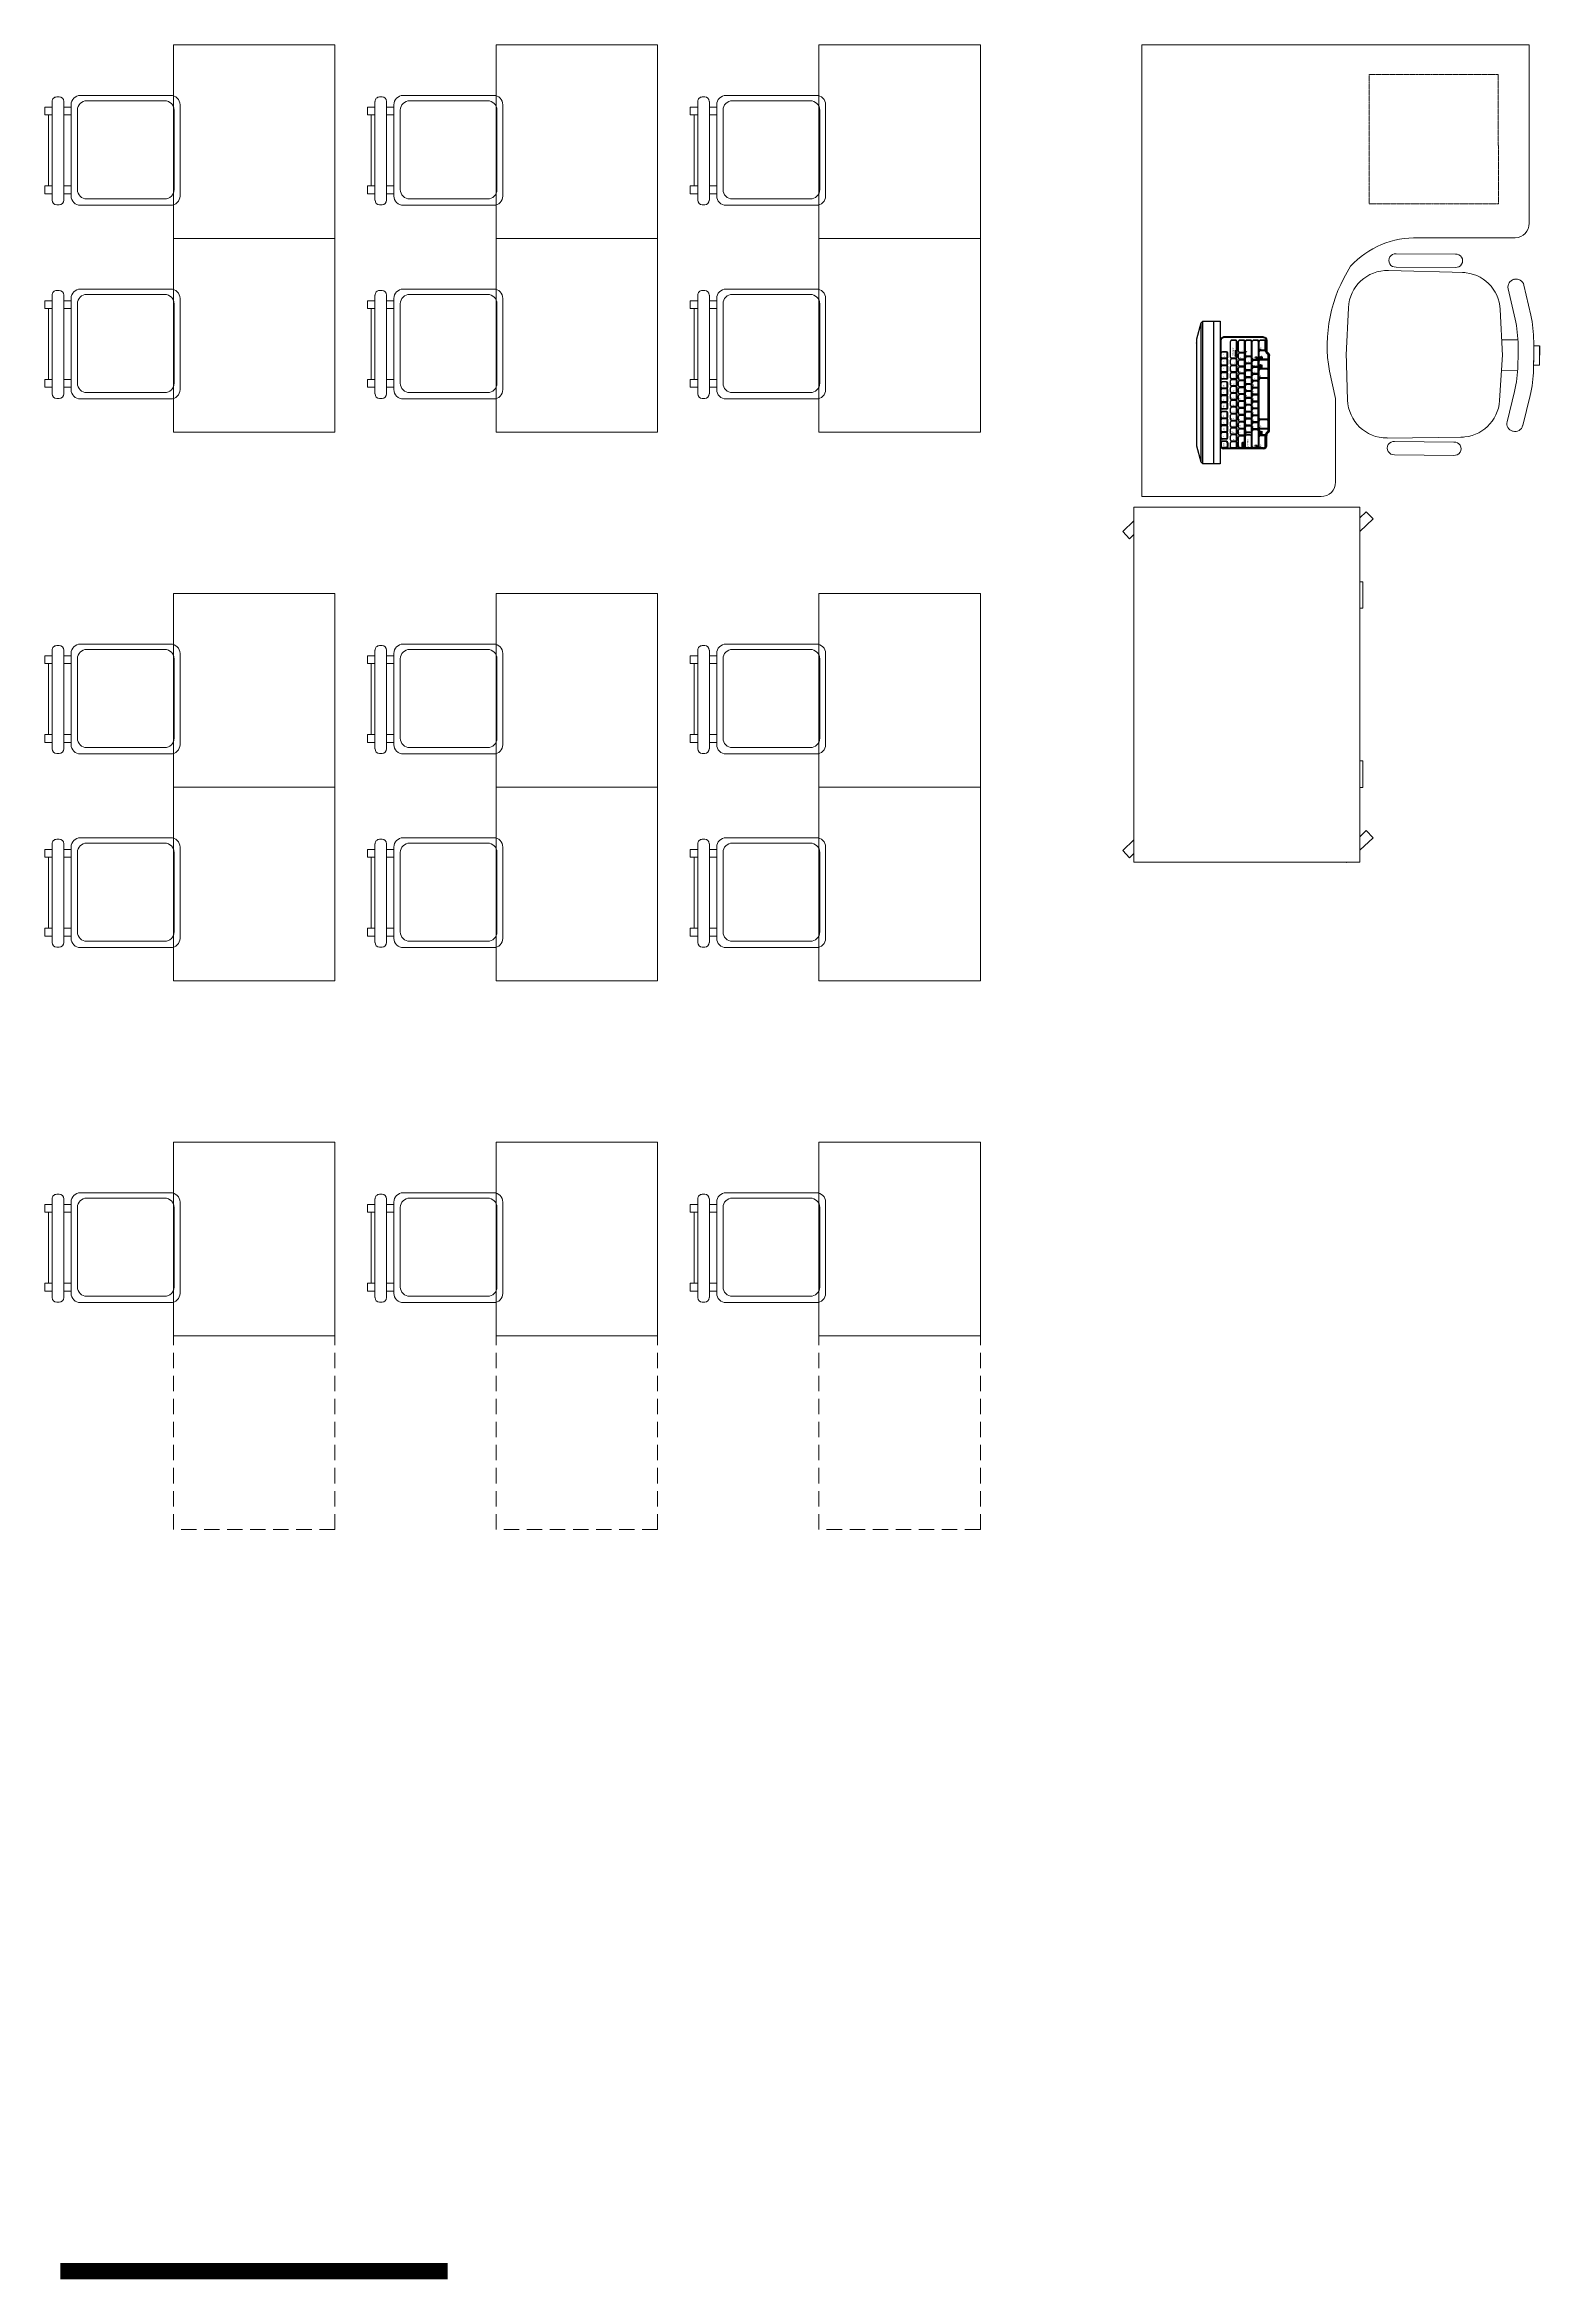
# Model space of a CAD drawing. Header units: millimetres. Extents: x -217756 to 263180, y 55413 to 130608.
# Drawn here: x -165737 to -161101, y 78727 to 85651 of the extents above; entities that cross this region are included whole.
import ezdxf

# ---------------------------------------------------------------- set-up
doc = ezdxf.new("R2010")
doc.units = ezdxf.units.MM
doc.linetypes.add('HIDDEN', pattern=[6, 4, -2])
doc.linetypes.add('HIDDEN2', pattern=[4.7625, 3.175, -1.5875])
doc.layers.add('ТХ_корр_25.03.26', color=1, linetype='Continuous', lineweight=30, plot=False)
doc.layers.add('ТХ_мебель передв', color=250, linetype='Continuous', lineweight=13)
doc.styles.add('Arial 200', font='arial.ttf', dxfattribs={"height": 500})
doc.styles.add('SIMPLEX', font='simplex.shx', dxfattribs={"width": 0.85, "oblique": 7})

# ---------------------------------------------------------------- blocks, each defined once
blk = doc.blocks.new('стул №3-5')
at = {"linetype": 'ByBlock', "extrusion": (-6.19742e-05, 0.000470712, 1)}
for p, q in [((-15407, 16627.7, 196.8), (-15407, 16619.9, 196.8)), ((-15086.8, 16641.7, 196.8), (-15393.1, 16641.7, 196.8)), ((-15372.7, 16664.9, 196.8), (-15348.5, 16664.9, 196.8)), ((-15372.7, 16664.9, 196.8), (-15372.7, 16641.7, 196.8)), ((-15348.5, 16641.7, 196.8), (-15348.5, 16664.9, 196.8)), ((-15348.5, 16653.3, 196.8), (-15128.7, 16653.3, 196.8)), ((-15128.7, 16664.9, 196.8), (-15104.4, 16664.9, 196.8)), ((-15128.7, 16664.9, 196.8), (-15128.7, 16641.7, 196.8)), ((-15104.4, 16641.7, 196.8), (-15104.4, 16664.9, 196.8)), ((-15072.8, 16619.9, 196.8), (-15072.8, 16627.7, 196.8)), ((-15393.1, 16605.9, 196.8), (-15086.8, 16605.9, 196.9)), ((-15372.7, 16605.9, 196.8), (-15372.7, 16583.2, 196.9)), ((-15348.5, 16583.2, 196.9), (-15348.5, 16605.9, 196.8)), ((-15128.7, 16605.9, 196.9), (-15128.7, 16583.2, 196.9)), ((-15104.4, 16583.2, 196.9), (-15104.4, 16605.9, 196.9))]:
    blk.add_line(p, q, dxfattribs=at)
at = {"ltscale": 100, "extrusion": (-6.19742e-05, 0.000470712, 1), "elevation": 205.6}
for points in [[(-15379.9, 16582.9), (-15097, 16582.9, -0.414169), (-15068.3, 16554.2), (-15068.3, 16274.2, -0.414258), (-15097, 16245.5), (-15379.9, 16245.5, -0.414169), (-15408.6, 16274.2), (-15408.6, 16554.2, -0.414258)], [(-15360.2, 16563.2), (-15113.6, 16563.2, -0.414214), (-15084.9, 16534.4), (-15084.9, 16292.6, -0.414214), (-15113.6, 16263.9), (-15360.2, 16263.9, -0.414214), (-15388.9, 16292.6), (-15388.9, 16534.4, -0.414214)]]:
    blk.add_lwpolyline(points, format="xyb", close=True, dxfattribs=at)
at = {"linetype": 'ByBlock', "extrusion": (-6.19742e-05, 0.000470712, 1)}
for centre, start, end in [((-15393, 16627.6, 205.6), 90, 180), ((-15393, 16619.8, 205.6), 180, 270), ((-15086.8, 16627.6, 205.6), 0, 90), ((-15086.8, 16619.8, 205.6), 270, 0)]:
    blk.add_arc(centre, 13.9, start, end, dxfattribs=at)
blk = doc.blocks.new('A$C3cc2d96b')
at = {"layer": 'ТХ_мебель передв', "rotation": 89.99999999999999}
for p in [(69161.4, -30038.7), (70161.4, -30038.7), (71161.4, -30038.7), (69161.4, -30638.7), (70161.4, -30638.7), (71161.4, -30638.7), (69161.4, -31738.7), (70161.4, -31738.7), (71161.4, -31738.7), (69161.4, -32338.7), (70161.4, -32338.7), (71161.4, -32338.7), (69161.4, -33438.7), (70161.4, -33438.7), (71161.4, -33438.7)]:
    blk.add_blockref('стул №3-5', p, dxfattribs=at)
blk = doc.blocks.new('_стол.резерв')
at = {"linetype": 'HIDDEN2', "ltscale": 15}
for p, q in [((-20, 500), (-20, 0)), ((580, 500), (-20, 500)), ((580, 500), (580, 0)), ((580, 0), (-20, 0))]:
    blk.add_line(p, q, dxfattribs=at)
blk = doc.blocks.new('A$C04180442')
at = {"layer": 'ТХ_мебель передв', "rotation": 270}
for p in [(52895.1, -48970.1), (53895.1, -48970.1), (54895.1, -48970.1)]:
    blk.add_blockref('_стол.резерв', p, dxfattribs=at)
blk = doc.blocks.new('_стол№3-№5')
blk.add_lwpolyline([(-169868.3, 526261.4), (-169368.3, 526261.4), (-169368.3, 525661.4), (-169868.3, 525661.4)], close=True)
blk = doc.blocks.new('A$Cb4bdf09c')
at = {"layer": 'ТХ_мебель передв', "rotation": 180}
for p in [(-116473.2, 480711.3), (-115473.2, 480711.3), (-114473.2, 480711.3), (-116473.2, 480111.3), (-115473.2, 480111.3), (-114473.2, 480111.3), (-116473.2, 479011.3), (-115473.2, 479011.3), (-114473.2, 479011.3), (-116473.2, 478411.3), (-115473.2, 478411.3), (-114473.2, 478411.3), (-116473.2, 477311.3), (-115473.2, 477311.3), (-114473.2, 477311.3)]:
    blk.add_blockref('_стол№3-№5', p, dxfattribs=at)
blk = doc.blocks.new('KEY')
at = {"color": 0}
for p, q in [((-0.2, 0), (0.2, 0)), ((-0.34, -0.54), (-0.34, -0.14)), ((-0.31, -0.5), (-0.31, -0.11)), ((-0.2, -0.61), (0.2, -0.61)), ((-0.2, -0.68), (0.2, -0.68)), ((0.31, -0.5), (0.31, -0.11)), ((0.34, -0.54), (0.34, -0.14))]:
    blk.add_line(p, q, dxfattribs=at)
for centre, radius, start, end in [((0.2, -0.11), 0.109, 360, 90), ((0.2, -0.14), 0.141, 360, 90), ((-0.2, -0.14), 0.141, 90, 180), ((-0.2, -0.54), 0.141, 180, 270), ((-0.2, -0.11), 0.109, 90, 180), ((-0.2, -0.5), 0.109, 180, 270), ((0.2, -0.5), 0.109, 270, 360), ((0.2, -0.54), 0.141, 270, 360)]:
    blk.add_arc(centre, radius, start, end, dxfattribs=at)
blk = doc.blocks.new('A$C6368dfc4')
at = {"true_color": 0x000000}
h = blk.add_hatch(color=18, dxfattribs=at)
h.paths.add_polyline_path([(56183.2, -45912.9), (56185, -45915.9), (56185, -45912.9)])
h.paths.add_polyline_path([(56185, -45912.9), (56185, -45915.9), (56186.8, -45912.9)])
h = blk.add_hatch(color=18, dxfattribs=at)
h.paths.add_polyline_path([(56204.9, -46192.9), (56206.6, -46196), (56206.6, -46192.9)])
h.paths.add_polyline_path([(56206.6, -46192.9), (56206.6, -46196), (56208.4, -46192.9)])
h = blk.add_hatch(color=18, dxfattribs=at)
h.paths.add_polyline_path([(56207.1, -46184.5), (56208.9, -46181.5), (56208.9, -46184.5)])
h.paths.add_polyline_path([(56208.9, -46184.5), (56208.9, -46181.5), (56210.7, -46184.5)])
at = {"color": 18, "true_color": 0x000000}
for p, q in [((56065.8, -45861.4, 0.8), (56078.6, -45811.6, 0.8)), ((56078.6, -45811.6, 0.8), (56084.3, -45805.9, 0.8)), ((56078.6, -46243.1, 0.8), (56078.6, -45811.6, 0.8)), ((56084.3, -46248.8, 0.8), (56084.3, -45805.9, 0.8)), ((56084.3, -45805.9, 0.8), (56138.4, -45805.9, 0.8)), ((56118.4, -46248.8, 0.8), (56118.4, -45805.9, 0.8)), ((56138.4, -45805.9, 0.8), (56138.4, -46248.8, 0.8)), ((56065.8, -46193.3, 0.8), (56065.8, -45861.4, 0.8)), ((56141.1, -46192.5, 0.8), (56141.1, -45864.9, 0.8)), ((56272.6, -45855.3, 0.8), (56148.7, -45855.3, 0.8)), ((56272.6, -45857.2, 0.8), (56148.7, -45857.2, 0.8)), ((56169.7, -45917.6, 0.8), (56169.7, -45869.7, 0.8)), ((56185.1, -45866.3, 0.8), (56173, -45866.3, 0.8)), ((56186, -45865.4, 0.8), (56174, -45865.4, 0.8)), ((56185, -45915.9, 0.8), (56185, -45896.6, 0.8)), ((56188.4, -45917.6, 0.8), (56188.4, -45869.7, 0.8)), ((56190.3, -45917.6, 0.8), (56190.3, -45869.7, 0.8)), ((56194.6, -45899.7, 0.8), (56194.6, -45869.7, 0.8)), ((56210, -45866.3, 0.8), (56198, -45866.3, 0.8)), ((56210, -45903.1, 0.8), (56198, -45903.1, 0.8)), ((56211, -45865.4, 0.8), (56198.9, -45865.4, 0.8)), ((56213.4, -45899.7, 0.8), (56213.4, -45869.7, 0.8)), ((56215.3, -45899.7, 0.8), (56215.3, -45869.7, 0.8)), ((56216, -45911.5, 0.8), (56216, -45869.7, 0.8)), ((56231.4, -45866.3, 0.8), (56219.4, -45866.3, 0.8)), ((56232.4, -45865.4, 0.8), (56220.3, -45865.4, 0.8)), ((56234.8, -45911.5, 0.8), (56234.8, -45869.7, 0.8)), ((56236.7, -45911.5, 0.8), (56236.7, -45869.7, 0.8)), ((56237.4, -45922.5, 0.8), (56237.4, -45869.7, 0.8)), ((56252.8, -45866.3, 0.8), (56240.8, -45866.3, 0.8)), ((56253.8, -45865.4, 0.8), (56241.7, -45865.4, 0.8)), ((56256.2, -45922.5, 0.8), (56256.2, -45869.7, 0.8)), ((56258.1, -45922.5, 0.8), (56258.1, -45869.7, 0.8)), ((56258.8, -45892.6, 0.8), (56258.8, -45869.7, 0.8)), ((56258.8, -45921.1, 0.8), (56258.8, -45901.8, 0.8)), ((56274.2, -45866.3, 0.8), (56262.2, -45866.3, 0.8)), ((56274.2, -45895.9, 0.8), (56262.2, -45895.9, 0.8)), ((56276.5, -45898.5, 0.8), (56262.2, -45898.5, 0.8)), ((56275.2, -45865.4, 0.8), (56263.1, -45865.4, 0.8)), ((56275.2, -45896.9, 0.8), (56263.1, -45896.9, 0.8)), ((56278.2, -45897.5, 0.8), (56263.1, -45897.5, 0.8)), ((56277.6, -45892.6, 0.8), (56277.6, -45869.7, 0.8)), ((56279.5, -45892.6, 0.8), (56279.5, -45869.7, 0.8)), ((56280.2, -45864.9, 0.8), (56280.2, -45896.9, 0.8)), ((56282.1, -45864.9, 0.8), (56282.1, -45896.9, 0.8)), ((56185.1, -45920.9, 0.8), (56173, -45920.9, 0.8)), ((56186, -45921.9, 0.8), (56174, -45921.9, 0.8)), ((56186.8, -45912.9, 0.8), (56183.2, -45912.9, 0.8)), ((56183.2, -45912.9, 0.8), (56185, -45915.9, 0.8)), ((56185, -45915.9, 0.8), (56186.8, -45912.9, 0.8)), ((56211, -45904, 0.8), (56198.9, -45904, 0.8)), ((56231.4, -45914.8, 0.8), (56219.4, -45914.8, 0.8)), ((56232.4, -45915.7, 0.8), (56220.3, -45915.7, 0.8)), ((56252.8, -45925.9, 0.8), (56240.8, -45925.9, 0.8)), ((56253.8, -45926.8, 0.8), (56241.7, -45926.8, 0.8)), ((56247.6, -45919.9, 0.8), (56251, -45916.2, 0.8)), ((56251, -45923.6, 0.8), (56247.6, -45919.9, 0.8)), ((56251, -45916.2, 0.8), (56250.7, -45919.1, 0.8)), ((56250.7, -45919.1, 0.8), (56254.6, -45919.1, 0.8)), ((56254.6, -45920.8, 0.8), (56250.7, -45920.8, 0.8)), ((56250.7, -45920.8, 0.8), (56251, -45923.6, 0.8)), ((56254.6, -45920.8, 0.8), (56254.6, -45919.1, 0.8)), ((56258.8, -45949.7, 0.8), (56258.8, -45930.4, 0.8)), ((56258.8, -45978.2, 0.8), (56258.8, -45958.9, 0.8)), ((56260.4, -45922.4, 0.8), (56260.4, -45916.9, 0.8)), ((56260.4, -45916.9, 0.8), (56267.6, -45916.9, 0.8)), ((56267.6, -45922.4, 0.8), (56260.4, -45922.4, 0.8)), ((56260.9, -45940.5, 0.8), (56267.6, -45942.9, 0.8)), ((56260.9, -45944.8, 0.8), (56267.6, -45947.2, 0.8)), ((56267.6, -45951.6, 0.8), (56260.9, -45949.2, 0.8)), ((56261.2, -45921.5, 0.8), (56261.2, -45917.8, 0.8)), ((56262.1, -45922.4, 0.8), (56262.1, -45916.9, 0.8)), ((56283.7, -45924.5, 0.8), (56262.2, -45924.5, 0.8)), ((56283.7, -45927.1, 0.8), (56262.2, -45927.1, 0.8)), ((56283.7, -45953, 0.8), (56262.2, -45953, 0.8)), ((56283.7, -45955.6, 0.8), (56262.2, -45955.6, 0.8)), ((56263, -45917.8, 0.8), (56264, -45915.5, 0.8)), ((56265.3, -45917.2, 0.8), (56263, -45917.8, 0.8)), ((56263, -45921.5, 0.8), (56263, -45917.8, 0.8)), ((56284.7, -45925.4, 0.8), (56263.1, -45925.4, 0.8)), ((56284.7, -45926.1, 0.8), (56263.1, -45926.1, 0.8)), ((56284.7, -45954, 0.8), (56263.1, -45954, 0.8)), ((56284.6, -45954.7, 0.8), (56263.1, -45954.7, 0.8)), ((56263.8, -45922.4, 0.8), (56263.8, -45916.9, 0.8)), ((56264, -45915.5, 0.8), (56264.3, -45916.4, 0.8)), ((56264.3, -45916.4, 0.8), (56265.3, -45915.5, 0.8)), ((56265.6, -45915.9, 0.8), (56264.5, -45916.8, 0.8)), ((56264.5, -45916.8, 0.8), (56265.3, -45917.2, 0.8)), ((56264.7, -45921.5, 0.8), (56264.7, -45917.8, 0.8)), ((56265.6, -45915.9, 0.8), (56265.3, -45915.5, 0.8)), ((56266.4, -45921.5, 0.8), (56266.4, -45917.8, 0.8)), ((56267.6, -45916.9, 0.8), (56267.6, -45922.4, 0.8)), ((56287, -45949.7, 0.8), (56287, -45930.4, 0.8)), ((56287, -45978.2, 0.8), (56287, -45958.9, 0.8)), ((56287.1, -45921.1, 0.8), (56287.1, -45913.1, 0.8)), ((56288.9, -45949.7, 0.8), (56288.9, -45930.4, 0.8)), ((56288.9, -45978.2, 0.8), (56288.9, -45958.9, 0.8)), ((56289, -45921.1, 0.8), (56289, -45913.1, 0.8)), ((56289.3, -46144.2, 0.8), (56289.3, -45913.1, 0.8)), ((56291.2, -46144.2, 0.8), (56291.2, -45913.1, 0.8)), ((56258.8, -46106.6, 0.8), (56258.8, -45987.8, 0.8)), ((56283.7, -45981.6, 0.8), (56262.2, -45981.6, 0.8)), ((56283.7, -45984.4, 0.8), (56262.2, -45984.4, 0.8)), ((56284.6, -45982.5, 0.8), (56263.1, -45982.5, 0.8)), ((56284.6, -45983.5, 0.8), (56263.1, -45983.5, 0.8)), ((56287, -46106.6, 0.8), (56287, -45987.8, 0.8)), ((56288.9, -46106.6, 0.8), (56288.9, -45987.8, 0.8)), ((56283.7, -46110, 0.8), (56262.2, -46110, 0.8)), ((56284.6, -46110.9, 0.8), (56263.1, -46110.9, 0.8)), ((56156.5, -46179.6, 0.8), (56144.5, -46179.6, 0.8)), ((56157.5, -46178.6, 0.8), (56145.4, -46178.6, 0.8)), ((56194.6, -46195.8, 0.8), (56194.6, -46165.9, 0.8)), ((56210, -46162.6, 0.8), (56198, -46162.6, 0.8)), ((56211, -46161.6, 0.8), (56198.9, -46161.6, 0.8)), ((56213.4, -46195.8, 0.8), (56213.4, -46165.9, 0.8)), ((56215.3, -46195.8, 0.8), (56215.3, -46165.9, 0.8)), ((56216, -46195.8, 0.8), (56216, -46156.4, 0.8)), ((56231.4, -46159.2, 0.8), (56219.4, -46159.2, 0.8)), ((56232.4, -46152.1, 0.8), (56220.3, -46152.1, 0.8)), ((56232.4, -46158.3, 0.8), (56220.3, -46158.3, 0.8)), ((56234.8, -46195.8, 0.8), (56234.8, -46162.6, 0.8)), ((56236.7, -46195.8, 0.8), (56236.7, -46156.4, 0.8)), ((56237.4, -46195.8, 0.8), (56237.4, -46145.9, 0.8)), ((56252.8, -46142.6, 0.8), (56240.8, -46142.6, 0.8)), ((56253.8, -46141.7, 0.8), (56241.7, -46141.7, 0.8)), ((56256.2, -46195.8, 0.8), (56256.2, -46145.9, 0.8)), ((56258.1, -46195.8, 0.8), (56258.1, -46145.9, 0.8)), ((56258.8, -46135.2, 0.8), (56258.8, -46115.9, 0.8)), ((56258.8, -46144.1, 0.8), (56258.8, -46155.5, 0.8)), ((56258.8, -46195.8, 0.8), (56258.8, -46165, 0.8)), ((56260.9, -46146.3, 0.8), (56267.6, -46148.7, 0.8)), ((56260.9, -46150.6, 0.8), (56267.6, -46153.1, 0.8)), ((56267.6, -46157.4, 0.8), (56260.9, -46155, 0.8)), ((56283.7, -46112.6, 0.8), (56262.2, -46112.6, 0.8)), ((56283.7, -46138.5, 0.8), (56262.2, -46138.5, 0.8)), ((56283.7, -46140.8, 0.8), (56262.2, -46140.8, 0.8)), ((56276.5, -46158.8, 0.8), (56262.2, -46158.8, 0.8)), ((56274.2, -46161.7, 0.8), (56262.2, -46161.7, 0.8)), ((56284.6, -46111.6, 0.8), (56263.1, -46111.6, 0.8)), ((56284.6, -46139.4, 0.8), (56263.1, -46139.4, 0.8)), ((56284.7, -46139.8, 0.8), (56263.1, -46139.8, 0.8)), ((56278.2, -46159.8, 0.8), (56263.1, -46159.8, 0.8)), ((56275.2, -46160.7, 0.8), (56263.1, -46160.7, 0.8)), ((56277.6, -46193.4, 0.8), (56277.6, -46165, 0.8)), ((56279.5, -46192.5, 0.8), (56279.5, -46165, 0.8)), ((56280.2, -46192.5, 0.8), (56280.2, -46160.4, 0.8)), ((56282.1, -46192.5, 0.8), (56282.1, -46160.4, 0.8)), ((56287, -46135.2, 0.8), (56287, -46115.9, 0.8)), ((56287.1, -46144.1, 0.8), (56287.1, -46144.2, 0.8)), ((56288.9, -46135.2, 0.8), (56288.9, -46115.9, 0.8)), ((56289, -46144.1, 0.8), (56289, -46144.2, 0.8)), ((56078.6, -46243.1, 0.8), (56065.8, -46193.3, 0.8)), ((56084.3, -46248.8, 0.8), (56078.6, -46243.1, 0.8)), ((56138.4, -46248.8, 0.8), (56084.3, -46248.8, 0.8)), ((56141.1, -46182.9, 0.8), (56141.1, -46192.6, 0.8)), ((56156.5, -46198.3, 0.8), (56146.8, -46198.3, 0.8)), ((56157.5, -46199.2, 0.8), (56147.8, -46199.2, 0.8)), ((56272.6, -46200.1, 0.8), (56148.7, -46200.1, 0.8)), ((56272.6, -46202, 0.8), (56148.7, -46202, 0.8)), ((56159.9, -46182.9, 0.8), (56159.9, -46195, 0.8)), ((56161.8, -46182.9, 0.8), (56161.8, -46195, 0.8)), ((56210, -46199.1, 0.8), (56198, -46199.1, 0.8)), ((56211, -46200.1, 0.8), (56198.9, -46200.1, 0.8)), ((56208.7, -46196, 0.8), (56204.4, -46196, 0.8)), ((56208.4, -46192.9, 0.8), (56204.9, -46192.9, 0.8)), ((56204.9, -46192.9, 0.8), (56206.6, -46196, 0.8)), ((56206.6, -46196, 0.8), (56206.6, -46181.9, 0.8)), ((56206.6, -46196, 0.8), (56208.4, -46192.9, 0.8)), ((56206.8, -46181.5, 0.8), (56210.8, -46181.5, 0.8)), ((56207.1, -46184.5, 0.8), (56208.9, -46181.5, 0.8)), ((56210.7, -46184.5, 0.8), (56207.1, -46184.5, 0.8)), ((56208.9, -46181.5, 0.8), (56208.9, -46195.3, 0.8)), ((56208.9, -46181.5, 0.8), (56210.7, -46184.5, 0.8)), ((56231.4, -46199.1, 0.8), (56219.4, -46199.1, 0.8)), ((56232.4, -46200.1, 0.8), (56220.3, -46200.1, 0.8)), ((56252.8, -46199.1, 0.8), (56240.8, -46199.1, 0.8)), ((56253.8, -46200.1, 0.8), (56241.7, -46200.1, 0.8)), ((56247.6, -46193.2, 0.8), (56251, -46189.4, 0.8)), ((56251, -46196.9, 0.8), (56247.6, -46193.2, 0.8)), ((56251, -46189.4, 0.8), (56250.7, -46192.3, 0.8)), ((56250.7, -46192.3, 0.8), (56254.6, -46192.3, 0.8)), ((56250.7, -46194, 0.8), (56251, -46196.9, 0.8)), ((56254.6, -46194, 0.8), (56250.7, -46194, 0.8)), ((56254.6, -46194, 0.8), (56254.6, -46192.3, 0.8)), ((56271.8, -46199.1, 0.8), (56262.2, -46199.1, 0.8)), ((56271.8, -46200.1, 0.8), (56263.1, -46200.1, 0.8))]:
    blk.add_line(p, q, dxfattribs=at)
at = {"color": 18, "true_color": 0x000000, "elevation": 0.8}
for points in [[(56065.8, -45874.7), (56063.1, -45873.8)], [(56139.2, -46192.5), (56139.2, -45864.9)]]:
    blk.add_lwpolyline(points, dxfattribs=at)
at = {"color": 18, "true_color": 0x000000, "extrusion": (0, 0, -1)}
for centre, major_axis, start_param, end_param in [((56148.7, -45864.9, 0.8), (6.74, 6.74), 3.926991, 5.497787), ((56148.7, -45864.9, 0.8), (5.39, 5.39), 3.926991, 5.497787), ((56272.6, -45864.9, 0.8), (-6.74, 6.74), 0.785398, 2.356194), ((56272.6, -45864.9, 0.8), (-5.39, 5.39), 0.785398, 2.356194), ((56291.7, -45896.9, 0.8), (8.08, 8.08), 2.907036, 3.926991), ((56291.7, -45896.9, 0.8), (6.74, 6.74), 2.907036, 3.926991), ((56281.7, -45913.1, 0.8), (-5.39, 5.39), 1.336239, 2.356194), ((56281.7, -45913.1, 0.8), (6.74, 6.74), -0.234557, 0.785398)]:
    blk.add_ellipse(centre, major_axis=major_axis, ratio=1, start_param=start_param, end_param=end_param, dxfattribs=at)
at = {"color": 18, "true_color": 0x000000}
for centre, major_axis, ratio, start_param, end_param in [((56174, -45869.7, 0.8), (3.03, -3.03), 1, 2.356194, 3.926991), ((56173, -45869.7, 0.8), (2.36, -2.36), 1, 2.356194, 3.926991), ((56185.1, -45869.7, 0.8), (-2.36, -2.36), 1, 2.356194, 3.926991), ((56186, -45869.7, 0.8), (-3.03, -3.03), 1, 2.356194, 3.926991), ((56198.9, -45869.7, 0.8), (3.03, -3.03), 1, 2.356194, 3.926991), ((56198, -45869.7, 0.8), (2.36, -2.36), 1, 2.356194, 3.926991), ((56198, -45899.7, 0.8), (-2.36, -2.36), 1, 5.497787, 7.068583), ((56198.9, -45899.7, 0.8), (-3.03, -3.03), 1, 5.497787, 7.068583), ((56210, -45869.7, 0.8), (-2.36, -2.36), 1, 2.356194, 3.926991), ((56210, -45899.7, 0.8), (2.36, -2.36), 1, -0.785398, 0.785398), ((56211, -45869.7, 0.8), (-3.03, -3.03), 1, 2.356194, 3.926991), ((56211, -45899.7, 0.8), (3.03, -3.03), 1, -0.785398, 0.785398), ((56220.3, -45869.7, 0.8), (3.03, -3.03), 1, 2.356194, 3.926991), ((56219.4, -45869.7, 0.8), (2.36, -2.36), 1, 2.356194, 3.926991), ((56231.4, -45869.7, 0.8), (-2.36, -2.36), 1, 2.356194, 3.926991), ((56232.4, -45869.7, 0.8), (-3.03, -3.03), 1, 2.356194, 3.926991), ((56241.7, -45869.7, 0.8), (3.03, -3.03), 1, 2.356194, 3.926991), ((56240.8, -45869.7, 0.8), (2.36, -2.36), 1, 2.356194, 3.926991), ((56252.8, -45869.7, 0.8), (-2.36, -2.36), 1, 2.356194, 3.926991), ((56253.8, -45869.7, 0.8), (-3.03, -3.03), 1, 2.356194, 3.926991), ((56263.1, -45869.7, 0.8), (3.03, -3.03), 1, 2.356194, 3.926991), ((56262.2, -45869.7, 0.8), (2.36, -2.36), 1, 2.356194, 3.926991), ((56262.2, -45892.6, 0.8), (2.36, -2.36), 1, 3.926991, 5.497787), ((56263.1, -45892.6, 0.8), (3.03, -3.03), 1, 3.926991, 5.497787), ((56263.1, -45901.8, 0.8), (-3.03, -3.03), 1, 3.926991, 5.497787), ((56262.2, -45901.8, 0.8), (-2.36, -2.36), 1, 3.926991, 5.497787), ((56274.2, -45869.7, 0.8), (-2.36, -2.36), 1, 2.356194, 3.926991), ((56274.2, -45892.6, 0.8), (-2.36, -2.36), 1, 0.785398, 2.356194), ((56275.2, -45869.7, 0.8), (-3.03, -3.03), 1, 2.356194, 3.926991), ((56275.2, -45892.6, 0.8), (-3.03, -3.03), 1, 0.785398, 2.356194), ((56276.5, -45900.4, 0.8), (1.35, -1.35), 1, 1.011126, 2.356194), ((56278.2, -45899.4, 0.8), (1.35, -1.35), 1, 0.971859, 2.356194), ((56291.7, -45896.9, 0.8), (9.68, -9.68), 1, 4.152719, 4.946946), ((56291.7, -45896.9, 0.8), (-8.33, -8.33), 1, 5.684248, 6.517742), ((56291.7, -45896.9, 0.8), (-8.08, -8.08), 1, 5.497787, 6.517742), ((56291.7, -45896.9, 0.8), (6.74, -6.74), 1, 3.926991, 4.946946), ((56173, -45917.6, 0.8), (-2.36, -2.36), 1, 5.497787, 7.068583), ((56174, -45917.6, 0.8), (3.03, -3.03), 1, 3.926991, 5.497787), ((56185.1, -45917.6, 0.8), (2.36, -2.36), 1, -0.785398, 0.785398), ((56186, -45917.6, 0.8), (-3.03, -3.03), 1, 0.785398, 2.356194), ((56219.4, -45911.5, 0.8), (-2.36, -2.36), 1, 5.497787, 7.068583), ((56220.3, -45911.5, 0.8), (-3.03, -3.03), 1, 5.497787, 7.068583), ((56231.4, -45911.5, 0.8), (2.36, -2.36), 1, -0.785398, 0.785398), ((56232.4, -45911.5, 0.8), (3.03, -3.03), 1, -0.785398, 0.785398), ((56240.8, -45922.5, 0.8), (-2.36, -2.36), 1, 5.497787, 7.068583), ((56241.7, -45922.5, 0.8), (3.03, -3.03), 1, 3.926991, 5.497787), ((56252.8, -45922.5, 0.8), (2.36, -2.36), 1, -0.785398, 0.785398), ((56253.8, -45922.5, 0.8), (-3.03, -3.03), 1, 0.785398, 2.356194), ((56262.2, -45921.1, 0.8), (-2.36, -2.36), 1, 5.497787, 7.068583), ((56263.1, -45921.1, 0.8), (-3.03, -3.03), 1, 5.497787, 7.068583), ((56263.1, -45930.4, 0.8), (-3.03, -3.03), 1, 3.926991, 5.497787), ((56262.2, -45930.4, 0.8), (-2.36, -2.36), 1, 3.926991, 5.497787), ((56262.2, -45949.7, 0.8), (-2.36, -2.36), 1, 5.497787, 7.068583), ((56263.1, -45949.7, 0.8), (3.03, -3.03), 1, 3.926991, 5.497787), ((56263.1, -45958.9, 0.8), (-3.03, -3.03), 1, 3.926991, 5.497787), ((56262.2, -45958.9, 0.8), (2.36, -2.36), 1, 2.356194, 3.926991), ((56260.9, -45947, 0.8), (0, -2.17), 0.316309, 3.141593, 6.283185), ((56260.9, -45942.7, 0.8), (0, -2.17), 0.316309, 0, 3.141593), ((56264.3, -45948.2, 0.8), (0, -2.17), 0.316309, 3.141593, 6.283185), ((56264.3, -45943.9, 0.8), (0, -2.17), 0.316309, 0, 3.141593), ((56267.6, -45949.4, 0.8), (0, -2.17), 0.316309, 3.141593, 6.283185), ((56267.6, -45945.1, 0.8), (0, -2.17), 0.316309, 0, 3.141593), ((56283.7, -45921.1, 0.8), (2.36, -2.36), 1, -0.785398, 0.785398), ((56283.7, -45930.4, 0.8), (2.36, -2.36), 1, 0.785398, 2.356194), ((56283.7, -45949.7, 0.8), (2.36, -2.36), 1, -0.785398, 0.785398), ((56283.7, -45958.9, 0.8), (-2.36, -2.36), 1, 2.356194, 3.926991), ((56281.7, -45913.1, 0.8), (-3.79, -3.79), 1, 2.356194, 3.37615), ((56284.6, -45958.9, 0.8), (3.03, -3.03), 1, 0.785398, 2.356194), ((56284.7, -45921.1, 0.8), (3.03, -3.03), 1, -0.785398, 0.785398), ((56284.7, -45930.4, 0.8), (3.03, -3.03), 1, 0.785398, 2.356194), ((56284.7, -45949.7, 0.8), (-3.03, -3.03), 1, 0.785398, 2.356194), ((56281.7, -45913.1, 0.8), (-5.14, -5.14), 1, 2.356194, 3.37615), ((56281.7, -45913.1, 0.8), (-5.39, -5.39), 1, 2.356194, 3.37615), ((56281.7, -45913.1, 0.8), (-6.74, -6.74), 1, 2.356194, 3.37615), ((56262.2, -45978.2, 0.8), (2.36, -2.36), 1, 3.926991, 5.497787), ((56263.1, -45978.2, 0.8), (3.03, -3.03), 1, 3.926991, 5.497787), ((56263.1, -45987.8, 0.8), (-3.03, -3.03), 1, 3.926991, 5.497787), ((56262.2, -45987.8, 0.8), (2.36, -2.36), 1, 2.356194, 3.926991), ((56283.7, -45978.2, 0.8), (-2.36, -2.36), 1, 0.785398, 2.356194), ((56283.7, -45987.8, 0.8), (-2.36, -2.36), 1, 2.356194, 3.926991), ((56284.6, -45978.2, 0.8), (-3.03, -3.03), 1, 0.785398, 2.356194), ((56284.6, -45987.8, 0.8), (3.03, -3.03), 1, 0.785398, 2.356194), ((56262.2, -46106.6, 0.8), (-2.36, -2.36), 1, 5.497787, 7.068583), ((56263.1, -46106.6, 0.8), (3.03, -3.03), 1, 3.926991, 5.497787), ((56283.7, -46106.6, 0.8), (2.36, -2.36), 1, -0.785398, 0.785398), ((56284.6, -46106.6, 0.8), (-3.03, -3.03), 1, 0.785398, 2.356194), ((56145.4, -46182.9, 0.8), (-3.03, -3.03), 1, 3.926991, 5.497787), ((56144.5, -46182.9, 0.8), (-2.36, -2.36), 1, 3.926991, 5.497787), ((56156.5, -46182.9, 0.8), (2.36, -2.36), 1, 0.785398, 2.356194), ((56157.5, -46182.9, 0.8), (3.03, -3.03), 1, 0.785398, 2.356194), ((56198.9, -46165.9, 0.8), (-3.03, -3.03), 1, 3.926991, 5.497787), ((56198, -46165.9, 0.8), (-2.36, -2.36), 1, 3.926991, 5.497787), ((56210, -46165.9, 0.8), (2.36, -2.36), 1, 0.785398, 2.356194), ((56211, -46165.9, 0.8), (3.03, -3.03), 1, 0.785398, 2.356194), ((56220.3, -46156.4, 0.8), (-3.03, -3.03), 1, 3.926991, 5.497787), ((56220.3, -46162.6, 0.8), (-3.03, -3.03), 1, 3.926991, 5.497787), ((56219.4, -46162.6, 0.8), (2.36, -2.36), 1, 2.356194, 3.926991), ((56231.4, -46162.6, 0.8), (-2.36, -2.36), 1, 2.356194, 3.926991), ((56232.4, -46156.4, 0.8), (3.03, -3.03), 1, 0.785398, 2.356194), ((56232.4, -46162.6, 0.8), (3.03, -3.03), 1, 0.785398, 2.356194), ((56241.7, -46145.9, 0.8), (-3.03, -3.03), 1, 3.926991, 5.497787), ((56240.8, -46145.9, 0.8), (2.36, -2.36), 1, 2.356194, 3.926991), ((56252.8, -46145.9, 0.8), (-2.36, -2.36), 1, 2.356194, 3.926991), ((56253.8, -46145.9, 0.8), (3.03, -3.03), 1, 0.785398, 2.356194), ((56263.1, -46115.9, 0.8), (-3.03, -3.03), 1, 3.926991, 5.497787), ((56262.2, -46115.9, 0.8), (2.36, -2.36), 1, 2.356194, 3.926991), ((56262.2, -46135.2, 0.8), (2.36, -2.36), 1, 3.926991, 5.497787), ((56263.1, -46135.2, 0.8), (3.03, -3.03), 1, 3.926991, 5.497787), ((56263.1, -46144.1, 0.8), (-3.03, -3.03), 1, 3.926991, 5.497787), ((56262.2, -46144.1, 0.8), (2.36, -2.36), 1, 2.356194, 3.926991), ((56262.2, -46155.5, 0.8), (2.36, -2.36), 1, 3.926991, 5.497787), ((56263.1, -46155.5, 0.8), (3.03, -3.03), 1, 3.926991, 5.497787), ((56263.1, -46165, 0.8), (-3.03, -3.03), 1, 3.926991, 5.497787), ((56262.2, -46165, 0.8), (2.36, -2.36), 1, 2.356194, 3.926991), ((56260.9, -46152.8, 0.8), (0, -2.17), 0.316309, 3.141593, 6.283185), ((56260.9, -46148.5, 0.8), (0, -2.17), 0.316309, 0, 3.141593), ((56264.3, -46154, 0.8), (0, -2.17), 0.316309, 3.141593, 6.283185), ((56264.3, -46149.7, 0.8), (0, -2.17), 0.316309, 0, 3.141593), ((56267.6, -46155.2, 0.8), (0, -2.17), 0.316309, 3.141593, 6.283185), ((56267.6, -46150.9, 0.8), (0, -2.17), 0.316309, 0, 3.141593), ((56274.2, -46165, 0.8), (-2.36, -2.36), 1, 2.356194, 3.926991), ((56275.2, -46165, 0.8), (3.03, -3.03), 1, 0.785398, 2.356194), ((56276.5, -46156.9, 0.8), (-1.35, -1.35), 1, 0.785398, 2.130466), ((56278.2, -46157.9, 0.8), (-1.35, -1.35), 1, 0.785398, 2.169734), ((56291.7, -46160.4, 0.8), (-9.68, -9.68), 1, 4.477832, 5.272059), ((56291.7, -46160.4, 0.8), (8.33, -8.33), 1, 2.907036, 3.74053), ((56291.7, -46160.4, 0.8), (8.08, -8.08), 1, 2.907036, 3.926991), ((56291.7, -46160.4, 0.8), (6.74, -6.74), 1, 2.907036, 3.926991), ((56283.7, -46115.9, 0.8), (-2.36, -2.36), 1, 2.356194, 3.926991), ((56283.7, -46135.2, 0.8), (-2.36, -2.36), 1, 0.785398, 2.356194), ((56283.7, -46144.1, 0.8), (-2.36, -2.36), 1, 2.356194, 3.926991), ((56281.7, -46144.2, 0.8), (3.79, -3.79), 1, -0.234557, 0.785398), ((56284.6, -46115.9, 0.8), (3.03, -3.03), 1, 0.785398, 2.356194), ((56284.6, -46135.2, 0.8), (-3.03, -3.03), 1, 0.785398, 2.356194), ((56284.7, -46144.1, 0.8), (3.03, -3.03), 1, 0.785398, 2.356194), ((56281.7, -46144.2, 0.8), (5.14, -5.14), 1, -0.234557, 0.785398), ((56281.7, -46144.2, 0.8), (-5.39, -5.39), 1, 1.336239, 2.356194), ((56281.7, -46144.2, 0.8), (6.74, -6.74), 1, -0.234557, 0.785398), ((56148.7, -46192.5, 0.8), (6.74, -6.74), 1, 3.926991, 5.497787), ((56148.7, -46192.5, 0.8), (5.39, -5.39), 1, 3.926991, 5.497787), ((56147.8, -46192.6, 0.8), (-4.72, -4.72), 1, 5.497787, 7.068583), ((56146.8, -46192.6, 0.8), (4.04, -4.04), 1, 3.926991, 5.497787), ((56156.5, -46195, 0.8), (2.36, -2.36), 1, -0.785398, 0.785398), ((56157.5, -46195, 0.8), (-3.03, -3.03), 1, 0.785398, 2.356194), ((56198, -46195.8, 0.8), (2.36, -2.36), 1, 3.926991, 5.497787), ((56198.9, -46195.8, 0.8), (3.03, -3.03), 1, 3.926991, 5.497787), ((56210, -46195.8, 0.8), (-2.36, -2.36), 1, 0.785398, 2.356194), ((56211, -46195.8, 0.8), (-3.03, -3.03), 1, 0.785398, 2.356194), ((56219.4, -46195.8, 0.8), (2.36, -2.36), 1, 3.926991, 5.497787), ((56220.3, -46195.8, 0.8), (3.03, -3.03), 1, 3.926991, 5.497787), ((56231.4, -46195.8, 0.8), (-2.36, -2.36), 1, 0.785398, 2.356194), ((56232.4, -46195.8, 0.8), (-3.03, -3.03), 1, 0.785398, 2.356194), ((56240.8, -46195.8, 0.8), (2.36, -2.36), 1, 3.926991, 5.497787), ((56241.7, -46195.8, 0.8), (3.03, -3.03), 1, 3.926991, 5.497787), ((56252.8, -46195.8, 0.8), (-2.36, -2.36), 1, 0.785398, 2.356194), ((56253.8, -46195.8, 0.8), (-3.03, -3.03), 1, 0.785398, 2.356194), ((56262.2, -46195.8, 0.8), (2.36, -2.36), 1, 3.926991, 5.497787), ((56263.1, -46195.8, 0.8), (3.03, -3.03), 1, 3.926991, 5.497787), ((56271.8, -46192.5, 0.8), (-5.39, -5.39), 1, 0.785398, 2.356194), ((56271.8, -46193.4, 0.8), (-4.04, -4.04), 1, 0.785398, 2.356194), ((56272.6, -46192.5, 0.8), (-6.74, -6.74), 1, 0.785398, 2.356194), ((56272.6, -46192.5, 0.8), (-5.39, -5.39), 1, 0.785398, 2.356194)]:
    blk.add_ellipse(centre, major_axis=major_axis, ratio=ratio, start_param=start_param, end_param=end_param, dxfattribs=at)
for points in [[(56206.6, -46196, 0.8), (56206.6, -46196, 0.8), (56206.6, -46196, 0.8)], [(56208.9, -46181.5, 0.8), (56208.9, -46181.5, 0.8), (56208.9, -46181.5, 0.8)]]:
    blk.add_solid(points, dxfattribs=at)
at = {"color": 18, "true_color": 0x000000, "xscale": 30.48000000044703, "yscale": 30.48000000044703, "zscale": 60.96, "rotation": 90.00000000000001}
for p in [(56141.1, -45911.6, 0.8), (56141.1, -45933, 0.8), (56141.1, -45954.4, 0.8), (56141.1, -45975.8, 0.8), (56169.7, -45933, 0.8), (56169.7, -45954.4, 0.8), (56169.7, -45975.8, 0.8), (56194.6, -45915.1, 0.8), (56194.6, -45936.5, 0.8), (56194.6, -45957.9, 0.8), (56194.6, -45979.3, 0.8), (56216, -45926.8, 0.8), (56216, -45948.2, 0.8), (56216, -45969.6, 0.8), (56237.4, -45937.9, 0.8), (56237.4, -45959.3, 0.8), (56237.4, -45980.7, 0.8), (56141.1, -46004.3, 0.8), (56141.1, -46025.7, 0.8), (56141.1, -46047.1, 0.8), (56169.7, -45997.2, 0.8), (56169.7, -46018.6, 0.8), (56169.7, -46040, 0.8), (56194.6, -46000.7, 0.8), (56194.6, -46022.1, 0.8), (56194.6, -46043.5, 0.8), (56216, -45991, 0.8), (56216, -46012.4, 0.8), (56216, -46033.8, 0.8), (56237.4, -46002.1, 0.8), (56237.4, -46023.5, 0.8), (56237.4, -46044.9, 0.8), (56141.1, -46068.5, 0.8), (56141.1, -46097, 0.8), (56141.1, -46118.4, 0.8), (56169.7, -46061.4, 0.8), (56169.7, -46082.8, 0.8), (56169.7, -46104.2, 0.8), (56194.6, -46064.9, 0.8), (56194.6, -46086.3, 0.8), (56194.6, -46107.7, 0.8), (56216, -46055.2, 0.8), (56216, -46076.6, 0.8), (56216, -46098, 0.8), (56216, -46119.4, 0.8), (56237.4, -46066.3, 0.8), (56237.4, -46087.7, 0.8), (56237.4, -46109.1, 0.8), (56141.1, -46139.8, 0.8), (56141.1, -46161.2, 0.8), (56169.7, -46125.6, 0.8), (56169.7, -46147, 0.8), (56169.7, -46168.4, 0.8), (56169.7, -46189.8, 0.8), (56194.6, -46129.1, 0.8), (56194.6, -46150.5, 0.8), (56216, -46140.8, 0.8), (56237.4, -46130.5, 0.8)]:
    blk.add_blockref('KEY', p, dxfattribs=at)
at = {"color": 18, "true_color": 0x000000}
for s, height, style, p in [('Backspace', 3.81, 'Arial 200', (56176.9, -45887.6, 0.8)), ('|', 3.81, 'Arial 200', (56199.1, -45897, 0.8)), ('\\', 3.81, 'Arial 200', (56206.2, -45897.6, 0.8)), ('Enter', 3.81, 'Arial 200', (56218.4, -45898.8, 0.8)), ('Ctrl', 3.81, 'Arial 200', (56261.6, -45885.6, 0.8)), ('F12', 3.81, 'Arial 200', (56147.4, -45908.3, 0.8)), ('F11', 3.81, 'Arial 200', (56147.4, -45930.4, 0.8)), ('F10', 3.81, 'Arial 200', (56147.4, -45951, 0.8)), ('_', 3.81, 'Arial 200', (56174, -45957.2, 0.8)), ('+', 3.81, 'Arial 200', (56172.9, -45934.8, 0.8)), ('=', 3.81, 'Arial 200', (56181.3, -45935, 0.8)), ('-', 3.81, 'Arial 200', (56182.5, -45958, 0.8)), ('P', 3.81, 'Arial 200', (56196.8, -45960.4, 0.8)), ('}', 3.81, 'Arial 200', (56198.9, -45919.2, 0.8)), ('{', 3.81, 'Arial 200', (56198.9, -45940.5, 0.8)), (']', 3.81, 'Arial 200', (56206.7, -45920.7, 0.8)), ('[', 3.81, 'Arial 200', (56206.7, -45941.6, 0.8)), ('L', 3.81, 'Arial 200', (56217.4, -45971.7, 0.8)), (':', 3.81, 'Arial 200', (56219.8, -45952.6, 0.8)), ('"', 3.81, 'Arial 200', (56221.3, -45930.8, 0.8)), (';', 3.81, 'Arial 200', (56229.1, -45952.5, 0.8)), ("'", 3.81, 'Arial 200', (56232.2, -45930.9, 0.8)), ('Shift', 3.81, 'Arial 200', (56241.5, -45914.6, 0.8)), ('?', 3.81, 'Arial 200', (56241.7, -45941.5, 0.8)), ('>', 3.81, 'Arial 200', (56241.8, -45962, 0.8)), ('/', 3.81, 'Arial 200', (56248.5, -45942.4, 0.8)), ('.', 3.81, 'Arial 200', (56251.7, -45962.7, 0.8)), ('F9', 3.81, 'Arial 200', (56147.4, -45975.4, 0.8)), ('F8', 3.81, 'Arial 200', (56147.4, -46003.9, 0.8)), ('F7', 3.81, 'Arial 200', (56147.4, -46025.3, 0.8)), (')', 3.81, 'Arial 200', (56171.9, -45978.5, 0.8)), ('(', 3.81, 'Arial 200', (56171.9, -45999.9, 0.8)), ('*', 3.81, 'Arial 200', (56175.2, -46021.9, 0.8)), ('0', 3.81, 'Arial 200', (56178.3, -45978.7, 0.8)), ('9', 3.81, 'Arial 200', (56178.3, -46000.1, 0.8)), ('8', 3.81, 'Arial 200', (56178.3, -46021.5, 0.8)), ('O', 3.81, 'Arial 200', (56196.8, -45981.4, 0.8)), ('I', 3.81, 'Arial 200', (56196.8, -46003.5, 0.8)), ('U', 3.81, 'Arial 200', (56196.9, -46023.7, 0.8)), ('K', 3.81, 'Arial 200', (56217.4, -45992.3, 0.8)), ('J', 3.81, 'Arial 200', (56217.5, -46015.2, 0.8)), ('H', 3.81, 'Arial 200', (56217.4, -46035.2, 0.8)), ('M', 3.81, 'Arial 200', (56238.8, -46002.9, 0.8)), ('N', 3.81, 'Arial 200', (56238.8, -46024.9, 0.8)), ('<', 3.81, 'Arial 200', (56241.8, -45983.4, 0.8)), (',', 3.81, 'Arial 200', (56252.5, -45983.8, 0.8)), ('Alt', 3.81, 'Arial 200', (56260.6, -45973.9, 0.8)), ('F6', 3.81, 'Arial 200', (56147.4, -46046.7, 0.8)), ('F5', 3.81, 'Arial 200', (56147.5, -46068.1, 0.8)), ('F4', 3.81, 'Arial 200', (56147.4, -46096.7, 0.8)), ('$', 3.81, 'Arial 200', (56171.2, -46107.5, 0.8)), ('&', 3.81, 'Arial 200', (56172, -46042.5, 0.8)), ('%', 3.81, 'Arial 200', (56172.1, -46084.3, 0.8)), ('^ ', 3.81, 'Arial 200', (56174.4, -46064.1, 0.8)), ('6', 3.81, 'Arial 200', (56178.3, -46064.3, 0.8)), ('4', 3.81, 'Arial 200', (56178.2, -46107.2, 0.8)), ('7', 3.81, 'Arial 200', (56178.3, -46042.8, 0.8)), ('5', 3.81, 'Arial 200', (56178.3, -46085.6, 0.8)), ('Y', 3.81, 'Arial 200', (56196.8, -46045.1, 0.8)), ('T', 3.81, 'Arial 200', (56196.8, -46065.6, 0.8)), ('R', 3.81, 'Arial 200', (56196.8, -46086.9, 0.8)), ('E', 3.81, 'Arial 200', (56196.8, -46108.9, 0.8)), ('G', 3.81, 'Arial 200', (56217.4, -46056.3, 0.8)), ('D', 3.81, 'Arial 200', (56217.4, -46099.3, 0.8)), ('F', 2.38, 'SIMPLEX', (56218.9, -46080.4, 0.8)), ('B', 3.81, 'Arial 200', (56238.8, -46046.5, 0.8)), ('V', 3.81, 'Arial 200', (56238.8, -46068, 0.8)), ('C', 3.81, 'Arial 200', (56238.8, -46089, 0.8)), ('X', 3.81, 'Arial 200', (56238.8, -46110.8, 0.8)), ('F3', 3.81, 'Arial 200', (56147.4, -46118, 0.8)), ('F2', 3.81, 'Arial 200', (56147.4, -46139.5, 0.8)), ('F1', 3.81, 'Arial 200', (56147.4, -46161.6, 0.8)), ('#', 3.81, 'Arial 200', (56171, -46128.8, 0.8)), ('!', 3.81, 'Arial 200', (56171.8, -46171.9, 0.8)), ('@', 3.81, 'Arial 200', (56173.1, -46147.7, 0.8)), ('3', 3.81, 'Arial 200', (56178.3, -46128.5, 0.8)), ('2', 3.81, 'Arial 200', (56178.2, -46150, 0.8)), ('1', 3.81, 'Arial 200', (56178.2, -46171.6, 0.8)), ('Q', 3.81, 'Arial 200', (56197.1, -46150.3, 0.8)), ('W', 3.81, 'Arial 200', (56196.8, -46128, 0.8)), ('S', 3.81, 'Arial 200', (56217.4, -46121.1, 0.8)), ('A', 3.81, 'Arial 200', (56217.4, -46142.5, 0.8)), ('CapsLock', 3.81, 'Arial 200', (56222.3, -46171.9, 0.8)), ('Z', 3.81, 'Arial 200', (56238.8, -46132.5, 0.8)), ('Alt', 3.81, 'Arial 200', (56261.7, -46130.2, 0.8)), ('Esc', 3.81, 'Arial 200', (56147.5, -46184.9, 0.8)), ('~', 3.81, 'Arial 200', (56174.7, -46193.4, 0.8)), ('`', 3.81, 'Arial 200', (56186, -46194.2, 0.8)), ('Tab', 3.81, 'Arial 200', (56197.1, -46188.7, 0.8)), ('Shift', 3.81, 'Arial 200', (56241.5, -46186.3, 0.8)), ('Ctrl', 3.81, 'Arial 200', (56261.6, -46189, 0.8))]:
    blk.add_text(s, height=height, rotation=270, dxfattribs=dict(at, style=style)).set_placement(p)
blk = doc.blocks.new('стол угловой 1200х1400')
at = {"extrusion": (-6.20986e-05, 0.000470696, 1)}
for p, q in [((-20568.3, 33327.6, -393.6), (-20014.8, 33327.8, -393.6)), ((-20568, 32127.6, -393), (-20568.3, 33327.6, -393.6)), ((-19969.8, 32984.7, -393.4), (-19969.8, 33284.7, -393.5)), ((-19213.1, 32728, -393.2), (-19472.2, 32727.9, -393.2)), ((-19168.1, 32683, -393.2), (-19168, 32128, -392.9)), ((-19168, 32128, -392.9), (-20568, 32127.6, -393))]:
    blk.add_line(p, q, dxfattribs=at)
at = {"linetype": 'HIDDEN', "ltscale": 0.1}
blk.add_lwpolyline([(-20475.6, 33232.1), (-20075.6, 33232.2), (-20075.5, 32832.2), (-20475.5, 32832.1)], close=True, dxfattribs=at)
at = {"extrusion": (-6.20986e-05, 0.000470696, 1), "elevation": -376.6}
blk.add_lwpolyline([(-19472.3, 32728.1), (-19556.8, 32709)], dxfattribs=at)
at = {"extrusion": (-6.20986e-05, 0.000470696, 1)}
for centre, radius, start, end in [((-20014.8, 33283, -376.6), 45, 2.48168, 90.01514), ((-19697, 32975.5, -376.6), 272.9, 178.02217, 227.37552), ((-19635.3, 33157.4, -376.6), 455.2, 237.21039, 279.93933), ((-19213.1, 32683.2, -376.6), 45, 0.01514, 90.01514)]:
    blk.add_arc(centre, radius, start, end, dxfattribs=at)
blk = doc.blocks.new('A$Cc39e55ec')
at = {"layer": 'ТХ_мебель передв', "rotation": 270}
blk.add_blockref('стол угловой 1200х1400', (23767.5, -65518, 393), dxfattribs=at)
blk = doc.blocks.new('стол игровой 1100х700')
for points in [[(-13200.3, -57970.8), (-13213, -57957.3), (-13190.7, -57936.2), (-13158, -57970.8)], [(-12212, -57970.8), (-12224.8, -57957.3), (-12202.5, -57936.2), (-12169.8, -57970.8)], [(-13226.6, -58632.2), (-13228.2, -58630.5), (-13226.6, -58628.9)], [(-13147.9, -58670.8), (-13129.2, -58690.6), (-13151.5, -58711.7), (-13190.1, -58670.8)], [(-12913.3, -58670.8), (-12913.3, -58679.8), (-12995.1, -58679.8), (-12995.1, -58670.8)], [(-12439.8, -58670.8), (-12439.8, -58679.8), (-12358, -58679.8), (-12358, -58670.8)], [(-12159.6, -58670.8), (-12141, -58690.6), (-12163.3, -58711.7), (-12201.9, -58670.8)]]:
    blk.add_lwpolyline(points)
blk.add_lwpolyline([(-13226.6, -58670.8), (-12126.6, -58670.8), (-12126.6, -57970.8), (-13226.6, -57970.8)], close=True)
blk = doc.blocks.new('A$Ce700af6f')
at = {"layer": 'ТХ_мебель передв', "rotation": 89.99999999999999}
blk.add_blockref('стол игровой 1100х700', (-2100, -34255.7), dxfattribs=at)
blk = doc.blocks.new('М-60')
at = {"extrusion": (-6.19742e-05, 0.000470712, 1)}
for p, q in [((7035202.1, 1186569.5, -0.1), (7035439, 1186576.2, -0.1)), ((7035415.4, 1186627.5, -0.2), (7035231.8, 1186626.6, -0.2)), ((7035232, 1186585.7, -0.1), (7035415.6, 1186586.5, -0.1)), ((7034998.3, 1186437.9, -0.1), (7035019.7, 1186530.9, -0.1)), ((7035068.3, 1186519.6, -0.1), (7035046.7, 1186425.8, -0.1)), ((7035049.2, 1186548.9, -0.1), (7035050.6, 1186548.5, -0.1)), ((7035085.8, 1186312.9, 0), (7035092.5, 1186454.7, -0.1)), ((7035563.1, 1186460.5, -0.1), (7035569.8, 1186312.9, 0)), ((7034971.3, 1186282.6, 0), (7034970.4, 1186343.1, -0.1)), ((7034989, 1186343.1, -0.1), (7034970.8, 1186343.1, -0.1)), ((7034970.8, 1186343.1, -0.1), (7034970.8, 1186282.6, 0)), ((7034989, 1186312.9, 0), (7034989, 1186356.2, -0.1)), ((7034989, 1186312.9, 0), (7034989, 1186343.1, -0.1)), ((7034989, 1186313.2, 0), (7034989.4, 1186282.9, 0)), ((7034989, 1186313.2, 0), (7034989.6, 1186269.8, 0)), ((7035037.4, 1186344.1, 0), (7035037.4, 1186312.9, 0)), ((7035037.8, 1186282.6, 0), (7035037.4, 1186313.9, 0)), ((7035037.8, 1186361.3, -0.1), (7035088.1, 1186361.3, -0.1)), ((7035085.7, 1186314.6, 0), (7035094.7, 1186172.9, 0)), ((7035565.2, 1186174.3, 0.1), (7035569.7, 1186322, 0)), ((7034989.4, 1186282.9, 0), (7034971.3, 1186282.6, 0)), ((7035038.5, 1186265.5, 0), (7035088.8, 1186266.3, 0)), ((7035000.2, 1186188.3, 0), (7035023, 1186095.7, 0.1)), ((7035071.5, 1186107.6, 0.1), (7035048.4, 1186201.2, 0)), ((7035052.8, 1186078.1, 0.1), (7035054.2, 1186078.5, 0.1)), ((7035206, 1186059.9, 0.1), (7035442.9, 1186056.7, 0.1)), ((7035236.1, 1186044.1, 0.1), (7035419.7, 1186046, 0.1)), ((7035420.2, 1186005.1, 0.1), (7035236.6, 1186003.1, 0.1))]:
    blk.add_line(p, q, dxfattribs=at)
for centre, start, end in [((7035230, 1186606.2, 122.4), 84.99867, 275.52472), ((7035417.4, 1186607.1, 122.4), 264.99867, 95.52472), ((7035234.4, 1186023.7, 122.4), 85.34791, 275.87397), ((7035421.8, 1186025.7, 122.4), 265.34791, 95.87397)]:
    blk.add_arc(centre, 20.6, start, end, dxfattribs=at)
at = {"extrusion": (6.19742e-05, -0.000470712, -1)}
for centre, major_axis, start_param, end_param in [((7035442.2, 1186455, -0.1), (77.8, 92.6, 0), -0.725128, 0.826554), ((7035043.3, 1186525.4, -0.1), (15.6, 18.5, 0), 4.240369, 5.829345), ((7035044.7, 1186525.1, -0.1), (15.6, 18.5, 0), -0.45384, 1.098777), ((7035213.4, 1186449, -0.1), (77.8, 92.6, 0), 4.061153, 5.558057), ((7035352, 1186356.2, 0), (-277.9, 233.5, -0.1), 5.584367, 5.811166), ((7035400.4, 1186344.1, 0), (233.5, 277.9, -0.1), 4.01357, 4.240369)]:
    blk.add_ellipse(centre, major_axis=major_axis, ratio=1, start_param=start_param, end_param=end_param, dxfattribs=at)
at = {"extrusion": (-6.19742e-05, 0.000470712, 1)}
for centre, major_axis, start_param, end_param in [((7035352.6, 1186275.3, 0), (-274.3, -237.7, 0.1), 5.584367, 5.811166), ((7035400.8, 1186288.2, 0), (237.7, -274.3, 0.1), 4.01357, 4.240369), ((7035215.4, 1186180.5, 0), (79.2, -91.4, 0), 4.061153, 5.558057), ((7035444.3, 1186178, 0.1), (79.2, -91.4, 0), -0.725128, 0.826554), ((7035046.5, 1186101.5, 0.1), (15.8, -18.3, 0), 4.240369, 5.829345), ((7035048, 1186101.8, 0.1), (15.8, -18.3, 0), -0.45384, 1.098777)]:
    blk.add_ellipse(centre, major_axis=major_axis, ratio=1, start_param=start_param, end_param=end_param, dxfattribs=at)

msp = doc.modelspace()

# ---------------------------------------------------------------- linework, layer by layer
at = {"layer": 'ТХ_мебель передв', "const_width": 50}
msp.add_lwpolyline([(-164488.8, 78752.3), (-165688.8, 78752.3)], dxfattribs=at)

# ---------------------------------------------------------------- block references
msp.add_blockref('A$Ce700af6f', (-218233.9, 130600.7))
at = {"layer": 'ТХ_корр_25.03.26', "ltscale": 100}
for name in ['A$Cc39e55ec', 'A$C04180442', 'A$Cb4bdf09c', 'A$C3cc2d96b']:
    msp.add_blockref(name, (-218233.9, 130600.7), dxfattribs=at)
at = {"layer": 'ТХ_корр_25.03.26', "color": 18, "ltscale": 100, "true_color": 0x000000}
msp.add_blockref('A$C6368dfc4', (-218233.9, 130600.7), dxfattribs=at)
at = {"layer": 'ТХ_мебель передв', "rotation": 179.0887326624886}
msp.add_blockref('М-60', (6891841.6, 1158967.1, 393.1), dxfattribs=at)

doc.saveas('drawing.dxf')
